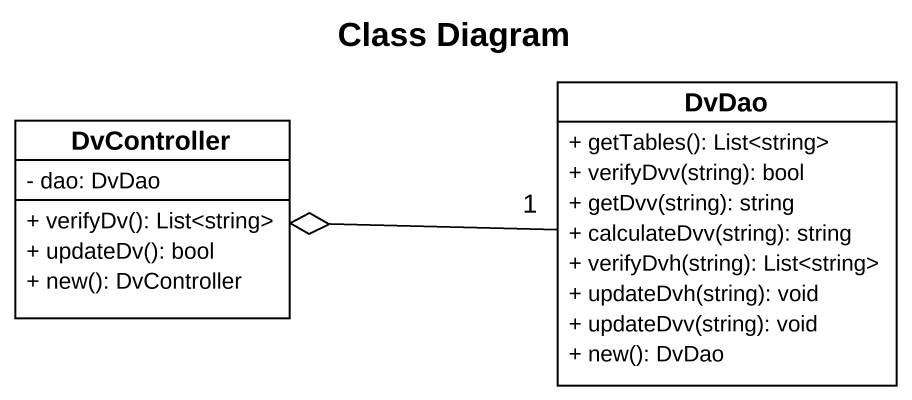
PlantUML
@startuml
title Class Diagram
hide circle
hide empty members
skinparam classAttributeIconSize 0
class DvController {
  - dao: DvDao
  + verifyDv(): List<string>
  + updateDv(): bool
  + new(): DvController
}
class DvDao {
  + getTables(): List<string>
  + verifyDvv(string): bool
  + getDvv(string): string
  + calculateDvv(string): string
  + verifyDvh(string): List<string>
  + updateDvh(string): void
  + updateDvv(string): void
  + new(): DvDao
}
DvDao "1" -left-o DvController
@enduml
